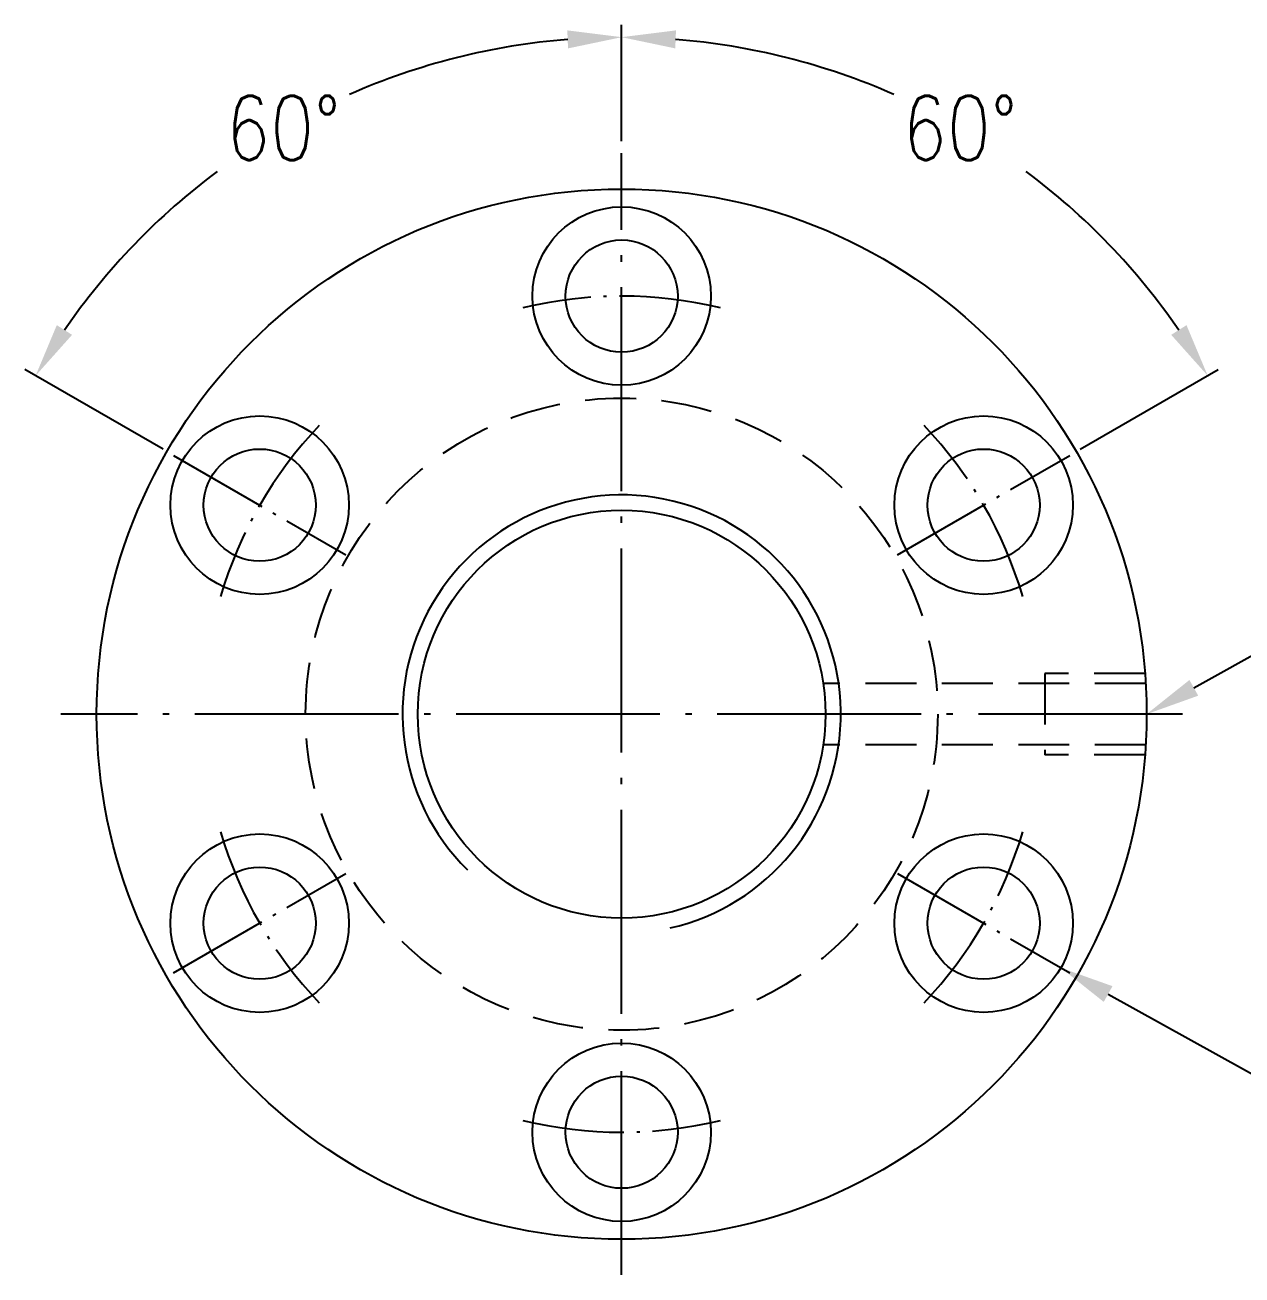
# Model space of a CAD drawing. Header units: millimetres. Extents: x 3359 to 4072, y -360 to 145.
# Drawn here: x 3645.9 to 3765.2, y -260.6 to -138 of the extents above; entities that cross this region are included whole.
import ezdxf

# ---------------------------------------------------------------- set-up
doc = ezdxf.new("R2010")
doc.units = ezdxf.units.MM
doc.header["$LTSCALE"] = 10
doc.linetypes.add('C', pattern=[2.5625, 2, -0.25, 0.0625, -0.25])
doc.linetypes.add('H', pattern=[0.75, 0.5, -0.25])
doc.layers.get('0').update_dxf_attribs({"linetype": 'CONTINUOUS'})
doc.layers.get('DEFPOINTS').update_dxf_attribs({"linetype": 'CONTINUOUS'})
for name, color, linetype in [('01', 4, 'CONTINUOUS'), ('05', 5, 'H'), ('C', 1, 'C')]:
    doc.layers.add(name, color=color, linetype=linetype)
doc.styles.add('SIMPLEX', font='SIMPLEX.shx', dxfattribs={"width": 0.8, "height": 6.3, "bigfont": 'chineset.shx'})
doc.dimstyles.new('STANDARD$2', dxfattribs={"dimscale": 0, "dimtxt": 6.3, "dimasz": 5.3, "dimexe": 1.2, "dimexo": 1.2, "dimgap": 1.2, "dimtad": 0, "dimtih": 1, "dimtoh": 1, "dimdec": 3, "dimrnd": 0.0005, "dimdsep": 46, "dimtxsty": 'SIMPLEX', "dimcen": 0.09, "dimclrd": 6, "dimclre": 6, "dimclrt": 3, "dimadec": 1, "dimazin": 2, "dimtp": -0.1, "dimtm": 0.2, "dimtfac": 1, "dimtdec": 3, "dimtmove": 0, "dimatfit": 3, "dimfxl": 0, "dimtvp": 0.790698, "dimarcsym": 0})

# ---------------------------------------------------------------- blocks, each defined once
blk = doc.blocks.new('*D60')
at = {"color": 6, "lineweight": -2}
for p, q in [((3704.38, -149.39), (3704.38, -138)), ((3659.39, -179.61), (3645.85, -171.8))]:
    blk.add_line(p, q, dxfattribs=at)
for start, end in [(94.5756, 113.7275), (126.6992, 145.4244)]:
    blk.add_arc((3704.38, -205.59), 66.38, start, end, dxfattribs=at)
at = {"color": 6}
for points in [[(3699.05, -138.53), (3699.12, -140.3), (3704.38, -139.2)], [(3650.47, -168.39), (3648.97, -167.44), (3646.89, -172.4)]]:
    blk.add_solid(points, dxfattribs=at)
at = {"layer": 'DEFPOINTS', "color": 0}
for p in [(3681.68, -143.21), (3704.38, -150.59), (3660.43, -180.21), (3677.32, -189.96), (3704.38, -260.59)]:
    blk.add_point(p, dxfattribs=at)
at = {"color": 3, "insert": (3671.19, -148.1), "char_height": 6.3, "attachment_point": 5, "style": 'SIMPLEX'}
blk.add_mtext('60°', dxfattribs=at)
blk = doc.blocks.new('*D61')
at = {"color": 6, "lineweight": -2}
for p, q in [((3704.38, -149.39), (3704.38, -138)), ((3749.37, -179.61), (3762.91, -171.8))]:
    blk.add_line(p, q, dxfattribs=at)
for start, end in [(66.2725, 85.4244), (34.5756, 53.3008)]:
    blk.add_arc((3704.38, -205.59), 66.38, start, end, dxfattribs=at)
at = {"color": 6}
for points in [[(3709.64, -140.3), (3709.71, -138.53), (3704.38, -139.2)], [(3759.79, -167.44), (3758.29, -168.39), (3761.87, -172.4)]]:
    blk.add_solid(points, dxfattribs=at)
at = {"layer": 'DEFPOINTS', "color": 0}
for p in [(3704.38, -150.59), (3747.05, -154.74), (3748.33, -180.21), (3731.44, -189.96), (3704.38, -260.59)]:
    blk.add_point(p, dxfattribs=at)
at = {"color": 3, "insert": (3737.57, -148.1), "char_height": 6.3, "attachment_point": 5, "style": 'SIMPLEX'}
blk.add_mtext('60°', dxfattribs=at)

msp = doc.modelspace()

# ---------------------------------------------------------------- linework, layer by layer
at = {"color": 6}
for p, q in [((3760.5078, -203.0056), (3775.2768, -194.7596)), ((3752.0996, -233.0355), (3768.306, -242.0264))]:
    msp.add_line(p, q, dxfattribs=at)
for centre, radius in [((3704.3803, -205.5893), 51.5), ((3704.3803, -164.5893), 8.75), ((3704.3803, -164.5893), 5.5), ((3668.8732, -185.0893), 8.75), ((3739.8873, -185.0893), 8.75), ((3668.8732, -185.0893), 5.5), ((3739.8873, -185.0893), 5.5), ((3704.3803, -205.5893), 20), ((3668.8732, -226.0893), 8.75), ((3739.8873, -226.0893), 8.75), ((3668.8732, -226.0893), 5.5), ((3739.8873, -226.0893), 5.5), ((3704.3803, -246.5893), 8.75), ((3704.3803, -246.5893), 5.5)]:
    msp.add_circle(centre, radius)
for points in [[(3760.9384, -203.7768), (3760.0772, -202.2343), (3755.8803, -205.5893)], [(3751.6711, -233.8079), (3752.5281, -232.263), (3747.465, -230.4643)]]:
    msp.add_solid(points, dxfattribs=at)
at = {"layer": '01'}
msp.add_arc((3704.3803, -205.5893), 21.5, 282.779758, 225.270974, dxfattribs=at)
at = {"layer": '05'}
for p, q in [((3755.7262, -201.5893), (3745.8803, -201.5893)), ((3745.8803, -201.5893), (3745.8803, -209.5893)), ((3755.7928, -202.5893), (3724.154, -202.5893)), ((3755.7928, -208.5893), (3724.154, -208.5893)), ((3755.7262, -209.5893), (3745.8803, -209.5893))]:
    msp.add_line(p, q, dxfattribs=at)
msp.add_circle((3704.3803, -205.5893), 31, dxfattribs=at)
at = {"layer": 'C'}
for p, q in [((3704.3803, -260.5893), (3704.3803, -150.5893)), ((3759.3803, -205.5893), (3649.3803, -205.5893))]:
    msp.add_line(p, q, dxfattribs=at)
at = {"layer": 'C', "ltscale": 0.5}
for p, q in [((3660.4295, -180.2143), (3677.317, -189.9643)), ((3731.4436, -189.9643), (3748.331, -180.2143)), ((3660.4295, -230.9643), (3677.317, -221.2143)), ((3731.4436, -221.2143), (3748.331, -230.9643))]:
    msp.add_line(p, q, dxfattribs=at)
for start, end in [(76.342473, 103.657527), (136.342473, 163.657527), (16.342473, 43.657527), (196.342473, 223.657527), (316.342473, 343.657527), (256.342473, 283.657527)]:
    msp.add_arc((3704.3803, -205.5893), 41, start, end, dxfattribs=at)

# ---------------------------------------------------------------- dimensions: what is measured, and where the dimension line sits
for base, line1, picture, middle in [((3681.6754, -143.2084), ((3660.4295, -180.2143), (3677.317, -189.9643)), '*D60', (3671.188, -148.0987)), ((3747.0513, -154.7359), ((3748.331, -180.2143), (3731.4436, -189.9643)), '*D61', (3737.5725, -148.0987))]:
    dim = msp.add_angular_dim_2l(base=base, line1=line1, line2=((3704.3803, -260.5893), (3704.3803, -150.5893)), dimstyle='STANDARD$2', override={"dimscale": 1})
    dim.commit()
    dim.dimension.update_dxf_attribs({"geometry": picture, "text_midpoint": middle})

doc.saveas('drawing.dxf')
